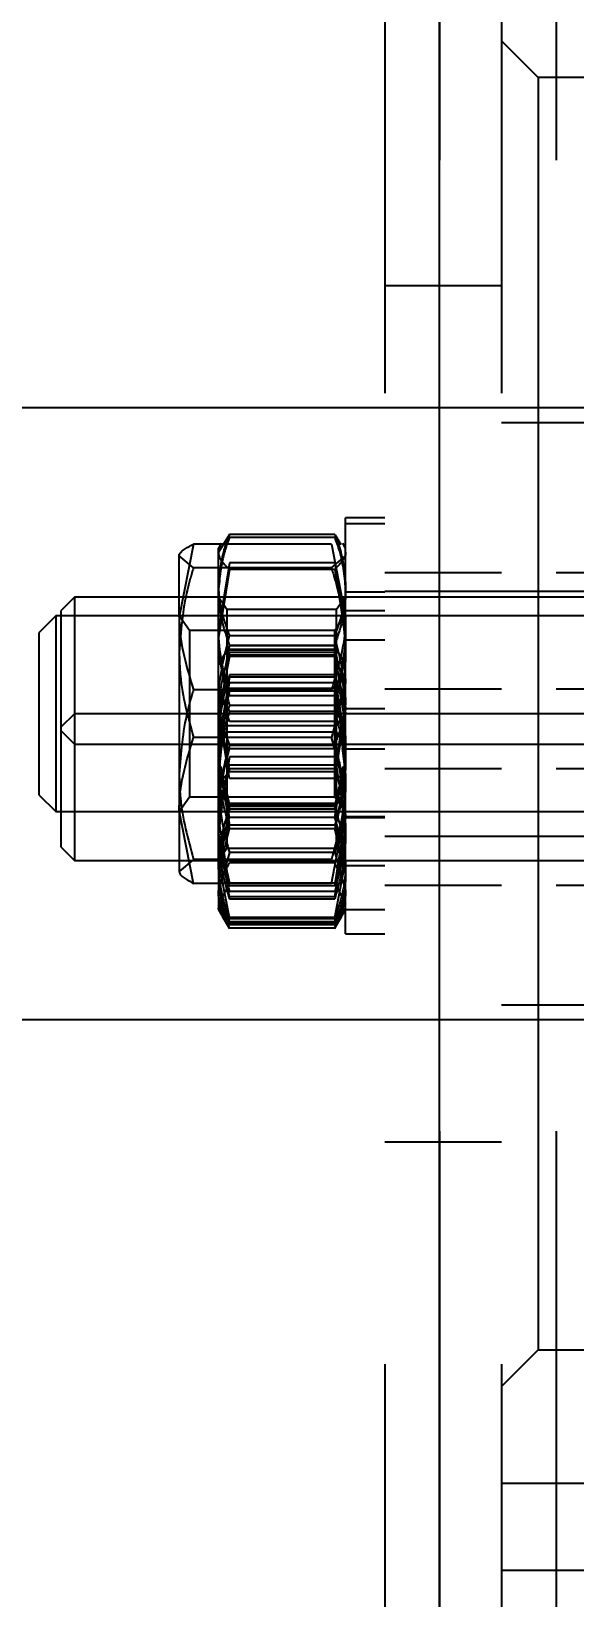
# Model space of a CAD drawing. Header units: metres. Extents: x 0 to 21025, y 0 to 14850.
# Drawn here: x 8867.7 to 8889.9, y 13148.6 to 13212.6 of the extents above; entities that cross this region are included whole.
import ezdxf

# ---------------------------------------------------------------- set-up
doc = ezdxf.new("R2010")
doc.units = ezdxf.units.M
doc.header["$LTSCALE"] = 25
doc.linetypes.add('HIDDEN2', pattern=[4.7625, 3.175, -1.5875])
for name, color, linetype in [('18_COTAS', 7, 'Continuous'), ('SL4', 4, 'Continuous'), ('ST1', 7, 'HIDDEN2')]:
    doc.layers.add(name, color=color, linetype=linetype)
doc.styles.add('ROMANS', font='ROMANS.SHX')
doc.dimstyles.new('25___1-25', dxfattribs={"dimscale": 25, "dimtxt": 2.5, "dimasz": 2, "dimexe": 1.5, "dimexo": 1, "dimgap": 0.5, "dimtad": 1, "dimzin": 12, "dimtxsty": 'ROMANS', "dimcen": 0, "dimclrd": 256, "dimclre": 256, "dimclrt": 3, "dimazin": 3, "dimtfac": 1, "dimtmove": 0, "dimatfit": 0, "dimfxl": 1, "dimlwd": -1, "dimlwe": -1, "dimarcsym": 0})

# ---------------------------------------------------------------- blocks, each defined once
blk = doc.blocks.new('*D14')
at = {"layer": '18_COTAS', "transparency": 16777216}
for p, q in [((8767.149, 13416.484), (9534.934, 13416.484)), ((9497.434, 11742.681), (9497.434, 13366.484)), ((8955.399, 11692.681), (9534.934, 11692.681))]:
    blk.add_line(p, q, dxfattribs=at)
for points in [[(9489.1, 13366.484), (9505.767, 13366.484), (9497.434, 13416.484)], [(9489.1, 11742.681), (9505.767, 11742.681), (9497.434, 11692.681)]]:
    blk.add_solid(points, dxfattribs=at)
at = {"layer": 'Defpoints', "color": 0, "transparency": 16777216}
for p in [(8742.149, 13416.484), (9497.434, 13416.484), (8930.399, 11692.681)]:
    blk.add_point(p, dxfattribs=at)
at = {"layer": '18_COTAS', "color": 3, "transparency": 16777216, "insert": (9447.731, 12554.582), "char_height": 62.5, "attachment_point": 5, "rotation": 90, "style": 'ROMANS'}
blk.add_mtext('1723,8', dxfattribs=at)

msp = doc.modelspace()

# ---------------------------------------------------------------- linework, layer by layer
at = {"layer": 'SL4'}
msp.add_line((8884.386, 13042.681), (8884.386, 13286.681), dxfattribs=at)
at = {"layer": 'ST1'}
for p, q in [((8884.386, 13286.681), (8884.386, 13042.681)), ((8889.149, 13286.681), (8889.149, 13042.681)), ((8882.151, 13277.156), (8882.151, 13055.444)), ((8886.914, 13277.156), (8886.914, 13055.444)), ((8888.414, 13210.681), (8886.914, 13212.181)), ((8888.414, 13210.681), (8888.414, 13158.681)), ((8898.464, 13210.681), (8888.414, 13210.681)), ((8882.151, 13202.181), (8886.914, 13202.181)), ((8893.911, 13197.181), (8860.176, 13197.181)), ((8886.914, 13196.584), (8898.014, 13196.584)), ((8880.551, 13192.441), (8880.551, 13192.681)), ((8882.151, 13192.681), (8880.551, 13192.681)), ((8880.551, 13184.214), (8880.551, 13192.441)), ((8882.151, 13192.441), (8880.551, 13192.441)), ((8874.332, 13191.614), (8873.751, 13188.636)), ((8879.971, 13191.614), (8874.332, 13191.614)), ((8875.798, 13192), (8875.351, 13191.286)), ((8875.47, 13191.646), (8875.351, 13191.441)), ((8880.104, 13192), (8875.798, 13192)), ((8880.104, 13191.876), (8875.798, 13191.876)), ((8879.971, 13191.614), (8880.551, 13188.636)), ((8880.104, 13192), (8880.354, 13191.601)), ((8880.551, 13191.441), (8880.433, 13191.646)), ((8873.751, 13188.636), (8873.751, 13191.181)), ((8874.332, 13190.638), (8873.751, 13191.126)), ((8875.351, 13191.286), (8875.351, 13191.441)), ((8875.351, 13187.793), (8875.351, 13191.286)), ((8879.971, 13190.638), (8880.551, 13191.126)), ((8879.971, 13190.638), (8874.332, 13190.638)), ((8875.798, 13190.845), (8875.351, 13188.128)), ((8875.798, 13190.573), (8875.351, 13187.793)), ((8880.104, 13190.845), (8875.798, 13190.845)), ((8880.104, 13190.573), (8875.798, 13190.573)), ((8880.104, 13190.845), (8880.551, 13188.128)), ((8880.104, 13190.573), (8880.551, 13187.793)), ((8886.914, 13190.441), (8882.151, 13190.441)), ((8893.911, 13190.441), (8889.149, 13190.441)), ((8882.151, 13189.641), (8880.551, 13189.641)), ((8886.914, 13189.681), (8882.151, 13189.681)), ((8898.014, 13189.681), (8886.914, 13189.681)), ((8869.466, 13189.441), (8868.911, 13188.887)), ((8869.466, 13189.441), (8869.466, 13183.441)), ((8893.911, 13189.441), (8869.466, 13189.441)), ((8875.701, 13188.941), (8875.351, 13189.441)), ((8875.701, 13188.941), (8875.701, 13183.941)), ((8880.176, 13188.941), (8875.701, 13188.941)), ((8880.526, 13189.441), (8880.176, 13188.941)), ((8880.176, 13184.695), (8880.176, 13188.941)), ((8880.526, 13183.441), (8880.526, 13189.441)), ((8880.551, 13189.441), (8880.526, 13189.441)), ((8868.704, 13188.681), (8868.014, 13187.991)), ((8868.704, 13188.681), (8868.704, 13180.681)), ((8898.014, 13188.681), (8868.704, 13188.681)), ((8868.911, 13188.887), (8868.911, 13183.996)), ((8874.171, 13188.081), (8873.751, 13188.681)), ((8873.751, 13188.636), (8873.751, 13182.191)), ((8880.526, 13188.681), (8880.106, 13188.081)), ((8882.151, 13188.881), (8880.551, 13188.881)), ((8868.014, 13187.991), (8868.014, 13181.372)), ((8874.171, 13188.081), (8874.171, 13181.281)), ((8880.106, 13188.081), (8874.171, 13188.081)), ((8875.351, 13182.949), (8875.351, 13187.793)), ((8880.104, 13187.868), (8875.798, 13187.868)), ((8880.106, 13183.379), (8880.106, 13188.081)), ((8882.151, 13187.681), (8880.551, 13187.681)), ((8875.801, 13187.46), (8875.351, 13186.681)), ((8875.648, 13186.621), (8875.798, 13187.472)), ((8875.798, 13187.184), (8875.733, 13186.878)), ((8875.798, 13187.45), (8875.756, 13187.326)), ((8880.104, 13187.472), (8875.798, 13187.472)), ((8880.104, 13187.45), (8875.798, 13187.45)), ((8880.104, 13187.311), (8875.798, 13187.311)), ((8880.104, 13187.275), (8875.798, 13187.275)), ((8880.104, 13187.184), (8875.798, 13187.184)), ((8880.104, 13187.07), (8875.798, 13187.07)), ((8880.551, 13186.681), (8880.102, 13187.46)), ((8880.254, 13186.621), (8880.104, 13187.472)), ((8880.104, 13187.45), (8880.146, 13187.326)), ((8880.104, 13187.184), (8880.169, 13186.878)), ((8875.798, 13187.014), (8875.351, 13184.723)), ((8880.104, 13187.014), (8875.798, 13187.014)), ((8880.104, 13187.014), (8880.551, 13184.723)), ((8875.798, 13186.171), (8875.351, 13183.476)), ((8875.798, 13184.357), (8875.351, 13185.904)), ((8875.627, 13184.966), (8875.798, 13185.946)), ((8880.104, 13186.263), (8875.798, 13186.263)), ((8880.104, 13186.171), (8875.798, 13186.171)), ((8880.104, 13185.946), (8875.798, 13185.946)), ((8880.104, 13186.171), (8880.551, 13183.476)), ((8880.275, 13184.966), (8880.104, 13185.946)), ((8880.104, 13184.357), (8880.551, 13185.904)), ((8879.971, 13185.658), (8874.332, 13185.658)), ((8875.798, 13185.717), (8875.351, 13182.92)), ((8875.481, 13185.671), (8875.351, 13185.052)), ((8875.798, 13185.605), (8875.753, 13185.438)), ((8880.104, 13185.717), (8875.798, 13185.717)), ((8880.104, 13185.605), (8875.798, 13185.605)), ((8880.104, 13185.41), (8875.798, 13185.41)), ((8880.104, 13185.717), (8880.551, 13182.92)), ((8880.104, 13185.605), (8880.149, 13185.438)), ((8880.421, 13185.671), (8880.551, 13185.052)), ((8886.914, 13185.681), (8882.151, 13185.681)), ((8893.911, 13185.681), (8889.149, 13185.681)), ((8869.466, 13184.681), (8868.911, 13184.127)), ((8893.911, 13184.681), (8869.466, 13184.681)), ((8875.798, 13182.31), (8875.351, 13185.089)), ((8875.798, 13182.037), (8875.351, 13184.755)), ((8875.701, 13184.181), (8875.351, 13184.681)), ((8880.104, 13185.014), (8875.798, 13185.014)), ((8880.104, 13184.773), (8875.798, 13184.773)), ((8880.104, 13182.31), (8880.551, 13185.089)), ((8880.104, 13182.037), (8880.551, 13184.755)), ((8880.176, 13183.941), (8880.176, 13184.695)), ((8880.526, 13184.681), (8880.176, 13184.181)), ((8880.551, 13184.681), (8880.526, 13184.681)), ((8882.151, 13184.881), (8880.551, 13184.881)), ((8868.911, 13183.996), (8868.911, 13179.236)), ((8868.911, 13183.996), (8869.466, 13183.441)), ((8875.351, 13183.441), (8875.701, 13183.941)), ((8880.176, 13184.181), (8875.701, 13184.181)), ((8875.701, 13183.941), (8875.701, 13179.181)), ((8875.701, 13183.941), (8880.176, 13183.941)), ((8880.104, 13184.357), (8875.798, 13184.357)), ((8880.176, 13180.109), (8880.176, 13183.941)), ((8880.176, 13183.941), (8880.526, 13183.441)), ((8880.551, 13180.441), (8880.551, 13184.214)), ((8869.466, 13183.441), (8869.466, 13178.681)), ((8869.466, 13183.441), (8893.911, 13183.441)), ((8879.971, 13183.704), (8874.332, 13183.704)), ((8875.351, 13183.596), (8875.371, 13183.185)), ((8875.419, 13183.344), (8875.351, 13182.791)), ((8875.379, 13183.021), (8875.351, 13183.194)), ((8880.104, 13183.386), (8875.798, 13183.386)), ((8880.104, 13183.239), (8875.798, 13183.239)), ((8880.106, 13181.281), (8880.106, 13183.379)), ((8880.411, 13183.276), (8880.551, 13182.191)), ((8880.483, 13183.344), (8880.551, 13182.791)), ((8880.523, 13183.021), (8880.551, 13183.194)), ((8880.526, 13178.681), (8880.526, 13183.441)), ((8880.526, 13183.441), (8880.551, 13183.441)), ((8880.551, 13183.596), (8880.531, 13183.185)), ((8880.551, 13183.241), (8882.151, 13183.241)), ((8875.351, 13181.441), (8875.351, 13182.949)), ((8875.798, 13182.919), (8875.351, 13180.168)), ((8880.104, 13182.919), (8875.798, 13182.919)), ((8880.104, 13182.58), (8875.798, 13182.58)), ((8880.104, 13182.919), (8880.551, 13180.168)), ((8873.751, 13182.191), (8873.751, 13178.236)), ((8875.451, 13182.149), (8875.798, 13180.123)), ((8875.798, 13180.443), (8875.46, 13182.526)), ((8875.798, 13182.433), (8875.726, 13182.179)), ((8880.104, 13182.433), (8875.798, 13182.433)), ((8880.104, 13182.31), (8875.798, 13182.31)), ((8880.104, 13182.037), (8875.798, 13182.037)), ((8880.104, 13180.443), (8880.443, 13182.526)), ((8880.104, 13182.433), (8880.176, 13182.179)), ((8882.151, 13182.441), (8886.914, 13182.441)), ((8889.149, 13182.441), (8893.911, 13182.441)), ((8868.014, 13181.372), (8868.704, 13180.681)), ((8873.751, 13180.681), (8874.171, 13181.281)), ((8874.171, 13181.281), (8880.106, 13181.281)), ((8875.798, 13180.883), (8875.351, 13181.596)), ((8875.351, 13178.537), (8875.351, 13181.441)), ((8875.351, 13181.441), (8875.47, 13181.236)), ((8875.636, 13181.694), (8875.798, 13180.93)), ((8880.266, 13181.694), (8880.104, 13180.93)), ((8880.104, 13180.883), (8880.354, 13181.281)), ((8880.106, 13181.281), (8880.526, 13180.681)), ((8880.433, 13181.236), (8880.551, 13181.441)), ((8880.526, 13181.686), (8880.551, 13181.473)), ((8868.704, 13180.681), (8898.014, 13180.681)), ((8874.332, 13177.748), (8873.751, 13180.726)), ((8875.492, 13180.859), (8875.351, 13179.766)), ((8875.715, 13180.535), (8875.798, 13180.93)), ((8880.104, 13181.006), (8875.798, 13181.006)), ((8880.104, 13180.93), (8875.798, 13180.93)), ((8880.104, 13180.883), (8875.798, 13180.883)), ((8880.104, 13180.782), (8875.798, 13180.782)), ((8879.971, 13177.748), (8880.551, 13180.726)), ((8880.187, 13180.535), (8880.104, 13180.93)), ((8880.41, 13180.859), (8880.551, 13179.766)), ((8875.351, 13180.572), (8875.359, 13180.389)), ((8875.798, 13177.645), (8875.351, 13180.442)), ((8875.372, 13178.231), (8875.798, 13179.976)), ((8880.104, 13180.443), (8875.798, 13180.443)), ((8880.104, 13180.123), (8875.798, 13180.123)), ((8880.104, 13179.976), (8875.798, 13179.976)), ((8880.104, 13177.645), (8880.551, 13180.442)), ((8880.53, 13178.231), (8880.104, 13179.976)), ((8880.176, 13179.181), (8880.176, 13180.109)), ((8880.551, 13180.572), (8880.543, 13180.389)), ((8880.551, 13180.481), (8882.151, 13180.481)), ((8880.551, 13179.983), (8880.551, 13180.442)), ((8880.551, 13180.441), (8882.151, 13180.441)), ((8880.551, 13175.681), (8880.551, 13179.983)), ((8875.798, 13177.192), (8875.351, 13179.886)), ((8880.104, 13177.192), (8880.551, 13179.886)), ((8882.151, 13179.681), (8886.914, 13179.681)), ((8886.914, 13179.681), (8898.014, 13179.681)), ((8868.911, 13179.236), (8869.466, 13178.681)), ((8874.332, 13178.725), (8873.751, 13178.236)), ((8879.971, 13178.725), (8874.332, 13178.725)), ((8875.351, 13178.681), (8875.701, 13179.181)), ((8875.798, 13179.005), (8875.351, 13177.459)), ((8875.701, 13179.181), (8880.176, 13179.181)), ((8880.104, 13179.005), (8875.798, 13179.005)), ((8880.104, 13179.005), (8880.551, 13177.459)), ((8880.176, 13179.181), (8880.526, 13178.681)), ((8869.466, 13178.681), (8893.911, 13178.681)), ((8875.798, 13176.348), (8875.351, 13178.639)), ((8875.351, 13178.537), (8875.351, 13176.683)), ((8875.711, 13178.191), (8875.798, 13177.757)), ((8880.104, 13178.589), (8875.798, 13178.589)), ((8880.104, 13176.348), (8880.551, 13178.639)), ((8880.192, 13178.191), (8880.104, 13177.757)), ((8880.551, 13178.481), (8882.151, 13178.481)), ((8879.971, 13177.748), (8874.332, 13177.748)), ((8875.798, 13177.757), (8875.351, 13176.904)), ((8880.104, 13177.757), (8875.798, 13177.757)), ((8880.104, 13177.645), (8875.798, 13177.645)), ((8880.104, 13177.417), (8875.798, 13177.417)), ((8880.104, 13177.757), (8880.551, 13176.904)), ((8882.151, 13177.681), (8886.914, 13177.681)), ((8889.149, 13177.681), (8893.911, 13177.681)), ((8875.798, 13175.913), (8875.351, 13177.251)), ((8875.798, 13176.088), (8875.351, 13176.867)), ((8875.798, 13176.178), (8875.655, 13176.859)), ((8880.104, 13177.192), (8875.798, 13177.192)), ((8880.104, 13177.099), (8875.798, 13177.099)), ((8880.104, 13175.913), (8880.551, 13177.251)), ((8880.104, 13176.178), (8880.247, 13176.859)), ((8875.351, 13176.681), (8875.351, 13176.742)), ((8875.798, 13176.293), (8875.351, 13176.742)), ((8875.351, 13176.681), (8875.351, 13176.724)), ((8875.351, 13176.681), (8875.489, 13176.443)), ((8875.489, 13176.443), (8875.508, 13176.409)), ((8875.508, 13176.409), (8875.801, 13175.903)), ((8875.798, 13176.052), (8875.754, 13176.245)), ((8880.104, 13176.348), (8875.798, 13176.348)), ((8880.104, 13176.293), (8875.798, 13176.293)), ((8880.104, 13176.178), (8875.798, 13176.178)), ((8880.102, 13175.903), (8880.394, 13176.409)), ((8880.104, 13176.293), (8880.551, 13176.742)), ((8880.104, 13176.088), (8880.334, 13176.489)), ((8880.327, 13176.448), (8880.104, 13176.052)), ((8880.104, 13176.052), (8880.148, 13176.245)), ((8880.394, 13176.409), (8880.413, 13176.443)), ((8880.413, 13176.443), (8880.551, 13176.681)), ((8880.551, 13176.681), (8882.151, 13176.681)), ((8880.104, 13176.088), (8875.798, 13176.088)), ((8880.104, 13176.052), (8875.798, 13176.052)), ((8880.104, 13175.913), (8875.798, 13175.913)), ((8880.551, 13175.681), (8882.151, 13175.681)), ((8886.914, 13172.779), (8898.014, 13172.779)), ((8838.149, 13172.181), (8893.911, 13172.181)), ((8882.151, 13167.181), (8886.914, 13167.181)), ((8886.914, 13157.181), (8888.414, 13158.681)), ((8888.414, 13158.681), (8898.464, 13158.681)), ((8886.914, 13153.241), (8896.904, 13153.241)), ((8886.914, 13149.681), (8915.514, 13149.681))]:
    msp.add_line(p, q, dxfattribs=at)
for points, knots in [([(8873.751, 13191.126), (8873.752, 13191.138), (8873.76, 13191.302), (8874.056, 13191.464), (8874.332, 13191.614)], [0, 0, 0, 0, 0.0702148, 1, 1, 1, 1]), ([(8875.798, 13192), (8875.73, 13191.826), (8875.468, 13191.153), (8875.401, 13190.453), (8875.351, 13189.934)], [0, 0, 0, 0, 0.257551, 1, 1, 1, 1]), ([(8875.798, 13191.876), (8875.73, 13191.691), (8875.468, 13190.974), (8875.401, 13190.228), (8875.351, 13189.674)], [0, 0, 0, 0, 0.257551, 1, 1, 1, 1]), ([(8880.104, 13192), (8880.172, 13191.826), (8880.434, 13191.153), (8880.501, 13190.453), (8880.551, 13189.934)], [0, 0, 0, 0, 0.2575513, 1, 1, 1, 1]), ([(8880.104, 13191.876), (8880.172, 13191.691), (8880.434, 13190.974), (8880.501, 13190.228), (8880.551, 13189.674)], [0, 0, 0, 0, 0.257551, 1, 1, 1, 1]), ([(8875.351, 13191.286), (8875.352, 13191.269), (8875.358, 13191.028), (8875.586, 13190.792), (8875.798, 13190.573)], [0, 0, 0, 0, 0.070201, 1, 1, 1, 1]), ([(8880.551, 13191.286), (8880.551, 13191.269), (8880.544, 13191.028), (8880.316, 13190.792), (8880.104, 13190.573)], [0, 0, 0, 0, 0.070201, 1, 1, 1, 1]), ([(8874.332, 13190.638), (8874.244, 13190.347), (8873.904, 13189.217), (8873.816, 13188.043), (8873.751, 13187.171)], [0, 0, 0, 0, 0.2575513, 1, 1, 1, 1]), ([(8879.971, 13190.638), (8880.058, 13190.347), (8880.398, 13189.217), (8880.486, 13188.043), (8880.551, 13187.171)], [0, 0, 0, 0, 0.2575513, 1, 1, 1, 1]), ([(8875.351, 13189.934), (8875.358, 13189.746), (8875.382, 13189.047), (8875.622, 13188.366), (8875.798, 13187.868)], [0, 0, 0, 0, 0.268634, 1, 1, 1, 1]), ([(8875.351, 13189.674), (8875.358, 13189.474), (8875.382, 13188.729), (8875.622, 13188.003), (8875.798, 13187.472)], [0, 0, 0, 0, 0.2686336, 1, 1, 1, 1]), ([(8880.551, 13189.934), (8880.544, 13189.746), (8880.52, 13189.047), (8880.28, 13188.366), (8880.104, 13187.868)], [0, 0, 0, 0, 0.268634, 1, 1, 1, 1]), ([(8880.551, 13189.674), (8880.544, 13189.474), (8880.52, 13188.729), (8880.28, 13188.003), (8880.104, 13187.472)], [0, 0, 0, 0, 0.268634, 1, 1, 1, 1]), ([(8873.751, 13188.636), (8873.752, 13188.565), (8873.76, 13187.56), (8874.056, 13186.574), (8874.332, 13185.658)], [0, 0, 0, 0, 0.070215, 1, 1, 1, 1]), ([(8880.551, 13188.636), (8880.55, 13188.565), (8880.542, 13187.56), (8880.246, 13186.574), (8879.971, 13185.658)], [0, 0, 0, 0, 0.070215, 1, 1, 1, 1]), ([(8875.351, 13188.128), (8875.352, 13188.063), (8875.358, 13187.146), (8875.586, 13186.246), (8875.798, 13185.41)], [0, 0, 0, 0, 0.070201, 1, 1, 1, 1]), ([(8875.351, 13185.089), (8875.352, 13185.155), (8875.358, 13186.093), (8875.586, 13187.013), (8875.798, 13187.868)], [0, 0, 0, 0, 0.070201, 1, 1, 1, 1]), ([(8875.351, 13187.793), (8875.352, 13187.728), (8875.358, 13186.789), (8875.586, 13185.869), (8875.798, 13185.014)], [0, 0, 0, 0, 0.070201, 1, 1, 1, 1]), ([(8880.551, 13188.128), (8880.551, 13188.063), (8880.544, 13187.146), (8880.316, 13186.246), (8880.104, 13185.41)], [0, 0, 0, 0, 0.070201, 1, 1, 1, 1]), ([(8880.551, 13185.089), (8880.551, 13185.155), (8880.544, 13186.093), (8880.316, 13187.013), (8880.104, 13187.868)], [0, 0, 0, 0, 0.070201, 1, 1, 1, 1]), ([(8880.551, 13187.793), (8880.551, 13187.728), (8880.544, 13186.789), (8880.316, 13185.869), (8880.104, 13185.014)], [0, 0, 0, 0, 0.070201, 1, 1, 1, 1]), ([(8873.751, 13187.171), (8873.76, 13186.856), (8873.792, 13185.682), (8874.104, 13184.54), (8874.332, 13183.704)], [0, 0, 0, 0, 0.268634, 1, 1, 1, 1]), ([(8875.798, 13187.07), (8875.73, 13186.881), (8875.468, 13186.15), (8875.401, 13185.39), (8875.351, 13184.825)], [0, 0, 0, 0, 0.257551, 1, 1, 1, 1]), ([(8880.551, 13187.171), (8880.542, 13186.856), (8880.51, 13185.682), (8880.199, 13184.54), (8879.971, 13183.704)], [0, 0, 0, 0, 0.268634, 1, 1, 1, 1]), ([(8880.104, 13187.07), (8880.172, 13186.881), (8880.434, 13186.15), (8880.501, 13185.39), (8880.551, 13184.825)], [0, 0, 0, 0, 0.257551, 1, 1, 1, 1]), ([(8875.798, 13186.263), (8875.73, 13186.039), (8875.468, 13185.17), (8875.401, 13184.267), (8875.351, 13183.596)], [0, 0, 0, 0, 0.257551, 1, 1, 1, 1]), ([(8875.351, 13186.112), (8875.352, 13186.08), (8875.358, 13185.628), (8875.586, 13185.185), (8875.798, 13184.773)], [0, 0, 0, 0, 0.070201, 1, 1, 1, 1]), ([(8880.104, 13186.263), (8880.172, 13186.039), (8880.434, 13185.17), (8880.501, 13184.267), (8880.551, 13183.596)], [0, 0, 0, 0, 0.257551, 1, 1, 1, 1]), ([(8880.551, 13186.112), (8880.551, 13186.08), (8880.544, 13185.628), (8880.316, 13185.185), (8880.104, 13184.773)], [0, 0, 0, 0, 0.070201, 1, 1, 1, 1]), ([(8874.332, 13185.658), (8874.244, 13185.367), (8873.904, 13184.237), (8873.816, 13183.063), (8873.751, 13182.191)], [0, 0, 0, 0, 0.257551, 1, 1, 1, 1]), ([(8875.351, 13185.349), (8875.352, 13185.302), (8875.358, 13184.64), (8875.586, 13183.99), (8875.798, 13183.386)], [0, 0, 0, 0, 0.070201, 1, 1, 1, 1]), ([(8880.551, 13185.349), (8880.551, 13185.302), (8880.544, 13184.64), (8880.316, 13183.99), (8880.104, 13183.386)], [0, 0, 0, 0, 0.0702006, 1, 1, 1, 1]), ([(8875.798, 13185.014), (8875.73, 13184.841), (8875.468, 13184.167), (8875.401, 13183.468), (8875.351, 13182.949)], [0, 0, 0, 0, 0.257551, 1, 1, 1, 1]), ([(8875.798, 13184.773), (8875.73, 13184.531), (8875.468, 13183.591), (8875.401, 13182.614), (8875.351, 13181.889)], [0, 0, 0, 0, 0.2575513, 1, 1, 1, 1]), ([(8875.351, 13183.194), (8875.351, 13183.26), (8875.353, 13183.79), (8875.48, 13184.31), (8875.593, 13184.766)], [0, 0, 0, 0, 0.123006, 1, 1, 1, 1]), ([(8880.104, 13185.014), (8880.172, 13184.841), (8880.434, 13184.167), (8880.501, 13183.468), (8880.551, 13182.949)], [0, 0, 0, 0, 0.257551, 1, 1, 1, 1]), ([(8880.104, 13184.773), (8880.172, 13184.531), (8880.434, 13183.591), (8880.501, 13182.614), (8880.551, 13181.889)], [0, 0, 0, 0, 0.257551, 1, 1, 1, 1]), ([(8880.551, 13183.194), (8880.551, 13183.26), (8880.549, 13183.79), (8880.422, 13184.31), (8880.31, 13184.766)], [0, 0, 0, 0, 0.123006, 1, 1, 1, 1]), ([(8873.751, 13180.726), (8873.752, 13180.797), (8873.76, 13181.803), (8874.056, 13182.788), (8874.332, 13183.704)], [0, 0, 0, 0, 0.070215, 1, 1, 1, 1]), ([(8875.351, 13183.476), (8875.352, 13183.412), (8875.358, 13182.503), (8875.586, 13181.611), (8875.798, 13180.782)], [0, 0, 0, 0, 0.070201, 1, 1, 1, 1]), ([(8875.351, 13180.442), (8875.352, 13180.509), (8875.358, 13181.453), (8875.586, 13182.378), (8875.798, 13183.239)], [0, 0, 0, 0, 0.070201, 1, 1, 1, 1]), ([(8875.798, 13183.386), (8875.73, 13183.15), (8875.485, 13182.296), (8875.421, 13181.408), (8875.375, 13180.765)], [0, 0, 0, 0, 0.276429, 1, 1, 1, 1]), ([(8880.551, 13180.726), (8880.55, 13180.797), (8880.542, 13181.803), (8880.246, 13182.788), (8879.971, 13183.704)], [0, 0, 0, 0, 0.070215, 1, 1, 1, 1]), ([(8880.551, 13183.476), (8880.551, 13183.412), (8880.544, 13182.503), (8880.316, 13181.611), (8880.104, 13180.782)], [0, 0, 0, 0, 0.070201, 1, 1, 1, 1]), ([(8880.104, 13183.386), (8880.172, 13183.15), (8880.417, 13182.296), (8880.481, 13181.408), (8880.527, 13180.765)], [0, 0, 0, 0, 0.2764292, 1, 1, 1, 1]), ([(8880.551, 13180.442), (8880.551, 13180.509), (8880.544, 13181.453), (8880.316, 13182.378), (8880.104, 13183.239)], [0, 0, 0, 0, 0.070201, 1, 1, 1, 1]), ([(8875.351, 13182.92), (8875.349, 13182.854), (8875.345, 13182.75), (8875.365, 13182.648), (8875.372, 13182.611)], [0, 0, 0, 0, 0.640625, 1, 1, 1, 1]), ([(8875.351, 13182.949), (8875.358, 13182.761), (8875.382, 13182.061), (8875.622, 13181.381), (8875.798, 13180.883)], [0, 0, 0, 0, 0.268634, 1, 1, 1, 1]), ([(8875.351, 13182.791), (8875.358, 13182.535), (8875.382, 13181.582), (8875.622, 13180.654), (8875.798, 13179.976)], [0, 0, 0, 0, 0.268634, 1, 1, 1, 1]), ([(8875.351, 13179.886), (8875.352, 13179.95), (8875.358, 13180.86), (8875.586, 13181.751), (8875.798, 13182.58)], [0, 0, 0, 0, 0.070201, 1, 1, 1, 1]), ([(8880.551, 13182.949), (8880.544, 13182.761), (8880.52, 13182.061), (8880.28, 13181.381), (8880.104, 13180.883)], [0, 0, 0, 0, 0.2686336, 1, 1, 1, 1]), ([(8880.551, 13182.92), (8880.551, 13182.854), (8880.544, 13181.909), (8880.316, 13180.984), (8880.104, 13180.123)], [0, 0, 0, 0, 0.070201, 1, 1, 1, 1]), ([(8880.551, 13182.791), (8880.544, 13182.535), (8880.52, 13181.582), (8880.28, 13180.654), (8880.104, 13179.976)], [0, 0, 0, 0, 0.268634, 1, 1, 1, 1]), ([(8880.551, 13179.886), (8880.551, 13179.95), (8880.544, 13180.86), (8880.316, 13181.751), (8880.104, 13182.58)], [0, 0, 0, 0, 0.070201, 1, 1, 1, 1]), ([(8873.751, 13182.191), (8873.76, 13181.876), (8873.792, 13180.703), (8874.104, 13179.56), (8874.332, 13178.725)], [0, 0, 0, 0, 0.268634, 1, 1, 1, 1]), ([(8875.351, 13181.596), (8875.352, 13181.613), (8875.358, 13181.854), (8875.586, 13182.09), (8875.798, 13182.31)], [0, 0, 0, 0, 0.070201, 1, 1, 1, 1]), ([(8880.551, 13182.191), (8880.542, 13181.876), (8880.51, 13180.703), (8880.199, 13179.56), (8879.971, 13178.725)], [0, 0, 0, 0, 0.2686336, 1, 1, 1, 1]), ([(8880.551, 13181.596), (8880.551, 13181.613), (8880.544, 13181.854), (8880.316, 13182.09), (8880.104, 13182.31)], [0, 0, 0, 0, 0.070201, 1, 1, 1, 1]), ([(8875.351, 13181.889), (8875.358, 13181.627), (8875.382, 13180.651), (8875.622, 13179.7), (8875.798, 13179.005)], [0, 0, 0, 0, 0.268634, 1, 1, 1, 1]), ([(8880.551, 13181.889), (8880.544, 13181.627), (8880.52, 13180.651), (8880.28, 13179.7), (8880.104, 13179.005)], [0, 0, 0, 0, 0.268634, 1, 1, 1, 1]), ([(8875.798, 13180.782), (8875.73, 13180.593), (8875.468, 13179.862), (8875.401, 13179.102), (8875.351, 13178.537)], [0, 0, 0, 0, 0.257551, 1, 1, 1, 1]), ([(8880.104, 13180.782), (8880.172, 13180.593), (8880.434, 13179.862), (8880.501, 13179.102), (8880.551, 13178.537)], [0, 0, 0, 0, 0.257551, 1, 1, 1, 1]), ([(8875.351, 13178.311), (8875.352, 13178.361), (8875.358, 13179.081), (8875.586, 13179.787), (8875.798, 13180.443)], [0, 0, 0, 0, 0.070201, 1, 1, 1, 1]), ([(8875.351, 13180.168), (8875.352, 13180.103), (8875.358, 13179.174), (8875.586, 13178.263), (8875.798, 13177.417)], [0, 0, 0, 0, 0.070201, 1, 1, 1, 1]), ([(8875.798, 13180.123), (8875.73, 13179.954), (8875.468, 13179.296), (8875.401, 13178.613), (8875.351, 13178.106)], [0, 0, 0, 0, 0.257551, 1, 1, 1, 1]), ([(8880.551, 13178.311), (8880.551, 13178.361), (8880.544, 13179.081), (8880.316, 13179.787), (8880.104, 13180.443)], [0, 0, 0, 0, 0.070201, 1, 1, 1, 1]), ([(8880.551, 13180.168), (8880.551, 13180.103), (8880.544, 13179.174), (8880.316, 13178.263), (8880.104, 13177.417)], [0, 0, 0, 0, 0.0702006, 1, 1, 1, 1]), ([(8880.104, 13180.123), (8880.172, 13179.954), (8880.434, 13179.296), (8880.501, 13178.613), (8880.551, 13178.106)], [0, 0, 0, 0, 0.257551, 1, 1, 1, 1]), ([(8875.351, 13179.766), (8875.358, 13179.523), (8875.382, 13178.621), (8875.622, 13177.742), (8875.798, 13177.099)], [0, 0, 0, 0, 0.268634, 1, 1, 1, 1]), ([(8875.351, 13178.639), (8875.351, 13178.693), (8875.35, 13178.981), (8875.431, 13179.262), (8875.497, 13179.491)], [0, 0, 0, 0, 0.189123, 1, 1, 1, 1]), ([(8880.551, 13179.766), (8880.544, 13179.523), (8880.52, 13178.621), (8880.28, 13177.742), (8880.104, 13177.099)], [0, 0, 0, 0, 0.268634, 1, 1, 1, 1]), ([(8880.551, 13178.639), (8880.551, 13178.693), (8880.552, 13178.981), (8880.471, 13179.262), (8880.405, 13179.491)], [0, 0, 0, 0, 0.189123, 1, 1, 1, 1]), ([(8873.751, 13178.236), (8873.752, 13178.225), (8873.76, 13178.06), (8874.056, 13177.898), (8874.332, 13177.748)], [0, 0, 0, 0, 0.0702148, 1, 1, 1, 1]), ([(8875.351, 13177.251), (8875.352, 13177.283), (8875.358, 13177.734), (8875.586, 13178.177), (8875.798, 13178.589)], [0, 0, 0, 0, 0.070201, 1, 1, 1, 1]), ([(8875.351, 13178.537), (8875.358, 13178.333), (8875.382, 13177.573), (8875.622, 13176.834), (8875.798, 13176.293)], [0, 0, 0, 0, 0.268634, 1, 1, 1, 1]), ([(8875.351, 13178.106), (8875.358, 13177.922), (8875.382, 13177.239), (8875.622, 13176.574), (8875.798, 13176.088)], [0, 0, 0, 0, 0.268634, 1, 1, 1, 1]), ([(8880.551, 13177.251), (8880.551, 13177.283), (8880.544, 13177.734), (8880.316, 13178.177), (8880.104, 13178.589)], [0, 0, 0, 0, 0.070201, 1, 1, 1, 1]), ([(8880.551, 13178.537), (8880.544, 13178.333), (8880.52, 13177.573), (8880.28, 13176.834), (8880.104, 13176.293)], [0, 0, 0, 0, 0.268634, 1, 1, 1, 1]), ([(8880.551, 13178.106), (8880.544, 13177.922), (8880.52, 13177.239), (8880.28, 13176.574), (8880.104, 13176.088)], [0, 0, 0, 0, 0.268634, 1, 1, 1, 1]), ([(8875.351, 13177.459), (8875.352, 13177.422), (8875.358, 13176.9), (8875.586, 13176.388), (8875.798, 13175.913)], [0, 0, 0, 0, 0.070201, 1, 1, 1, 1]), ([(8880.551, 13177.459), (8880.551, 13177.422), (8880.544, 13176.9), (8880.316, 13176.388), (8880.104, 13175.913)], [0, 0, 0, 0, 0.070201, 1, 1, 1, 1]), ([(8875.351, 13176.798), (8875.349, 13176.741), (8875.345, 13176.665), (8875.42, 13176.59), (8875.439, 13176.571)], [0, 0, 0, 0, 0.74116, 1, 1, 1, 1]), ([(8875.351, 13176.904), (8875.352, 13176.884), (8875.358, 13176.596), (8875.586, 13176.314), (8875.798, 13176.052)], [0, 0, 0, 0, 0.070201, 1, 1, 1, 1])]:
    msp.add_open_spline(points, degree=3, knots=knots, dxfattribs=at)

# ---------------------------------------------------------------- dimensions: what is measured, and where the dimension line sits
at = {"layer": '18_COTAS'}
dim = msp.add_linear_dim(base=(9497.434, 13416.484), p1=(8930.399, 11692.681), p2=(8742.149, 13416.484), angle=90, dimstyle='25___1-25', dxfattribs=at)
dim.commit()
dim.dimension.update_dxf_attribs({"geometry": '*D14', "text_midpoint": (9447.731, 12554.582)})

doc.saveas('drawing.dxf')
